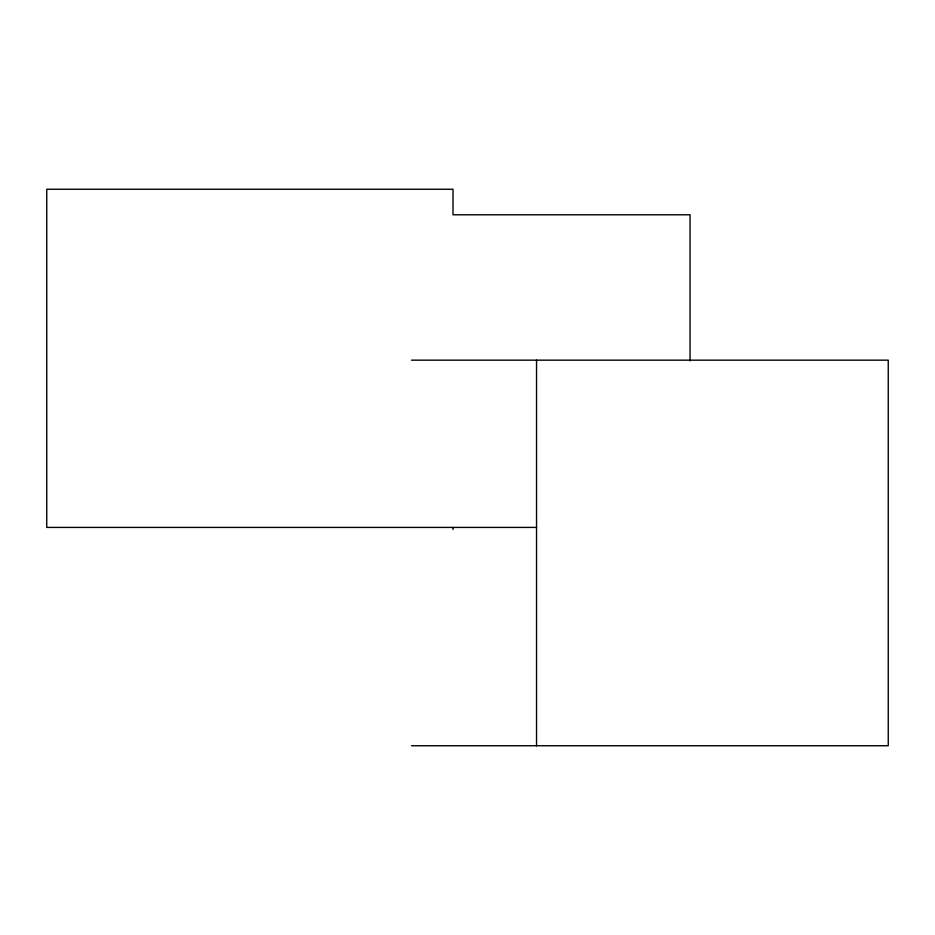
<?xml version="1.0" encoding="UTF-8"?>
<svg xmlns="http://www.w3.org/2000/svg" width="935" height="935" viewBox="0 0 935 935"><rect width="100%" height="100%" fill="white"/><g stroke="black" fill="none" stroke-linecap="round" stroke-linejoin="round"><path stroke-width="1.4" d="M411.482 360.162L888.25 360.162L888.25 745.744L411.482 745.744M536.62 527.422L46.75 527.422L46.75 189.256L453.019 189.256L453.019 214.793L690.053 214.793L690.053 360.875M536.538 360.162L536.538 745.744M453.019 527.422L453.019 529.455"/></g></svg>
